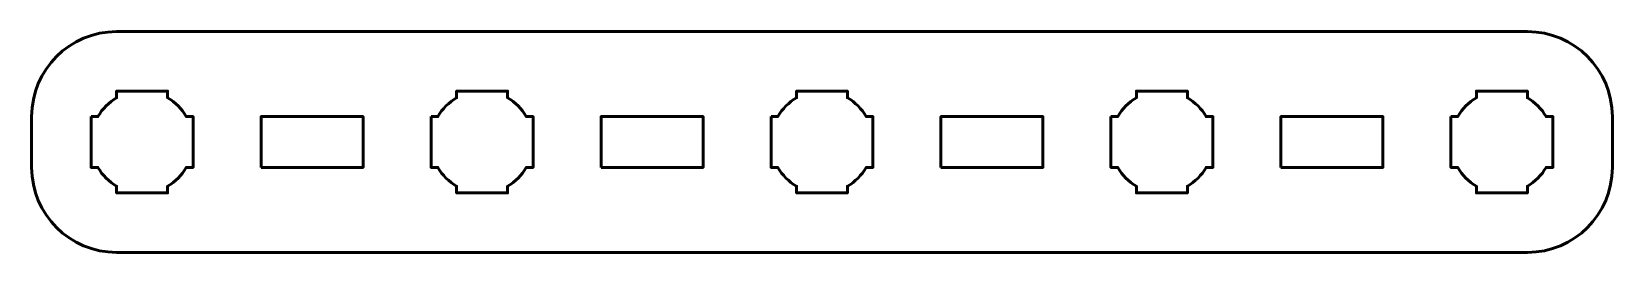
# Model space of a CAD drawing. Header units: centimetres. Extents: x -15.15 to -5.85, y -15.5 to -14.2.
import ezdxf

# ---------------------------------------------------------------- set-up
doc = ezdxf.new("R2010")
doc.units = ezdxf.units.CM
doc.header["$MEASUREMENT"] = 0
doc.layers.add('Layer 1', color=7, linetype='Continuous')

msp = doc.modelspace()

# ---------------------------------------------------------------- linework, layer by layer
at = {"layer": 'Layer 1', "color": 250, "lineweight": 53}
for points in [[(-13.8, -15), (-13.2, -15), (-13.2, -14.7), (-13.8, -14.7), (-13.8, -15)], [(-11.8, -15), (-11.2, -15), (-11.2, -14.7), (-11.8, -14.7), (-11.8, -15)], [(-9.8, -15), (-9.2, -15), (-9.2, -14.7), (-9.8, -14.7), (-9.8, -15)], [(-7.8, -15), (-7.2, -15), (-7.2, -14.7), (-7.8, -14.7), (-7.8, -15)]]:
    msp.add_lwpolyline(points, close=True, dxfattribs=at)
msp.add_open_spline([(-15.15, -15), (-15.15, -15), (-15.15, -14.7), (-15.15, -14.7), (-15.15, -14.7), (-15.15, -14.42391), (-14.92609, -14.2), (-14.65, -14.2), (-14.65, -14.2), (-14.65, -14.2), (-6.35, -14.2), (-6.35, -14.2), (-6.35, -14.2), (-6.07391, -14.2), (-5.85, -14.42391), (-5.85, -14.7), (-5.85, -14.7), (-5.85, -14.7), (-5.85, -15), (-5.85, -15), (-5.85, -15), (-5.85, -15.27609), (-6.07391, -15.5), (-6.35, -15.5), (-6.35, -15.5), (-6.35, -15.5), (-14.65, -15.5), (-14.65, -15.5), (-14.65, -15.5), (-14.92609, -15.5), (-15.15, -15.27609), (-15.15, -15)], degree=3, knots=[0, 0, 0, 0, 0.125, 0.125, 0.125, 0.125, 0.25, 0.25, 0.25, 0.25, 0.375, 0.375, 0.375, 0.375, 0.5, 0.5, 0.5, 0.5, 0.625, 0.625, 0.625, 0.625, 0.75, 0.75, 0.75, 0.75, 0.875, 0.875, 0.875, 0.875, 1, 1, 1, 1], dxfattribs=at)
at = {"layer": 'Layer 1', "lineweight": 53}
for points in [[(-14.8, -14.7), (-14.8, -14.7), (-14.75985, -14.7), (-14.75985, -14.7), (-14.75985, -14.7), (-14.7335, -14.65447), (-14.69553, -14.6165), (-14.65, -14.59015), (-14.65, -14.59015), (-14.65, -14.59015), (-14.65, -14.55), (-14.65, -14.55), (-14.65, -14.55), (-14.65, -14.55), (-14.5, -14.55), (-14.5, -14.55), (-14.5, -14.55), (-14.5, -14.55), (-14.35, -14.55), (-14.35, -14.55), (-14.35, -14.55), (-14.35, -14.55), (-14.35, -14.59015), (-14.35, -14.59015), (-14.35, -14.59015), (-14.30447, -14.6165), (-14.2665, -14.65447), (-14.24015, -14.7), (-14.24015, -14.7), (-14.24015, -14.7), (-14.2, -14.7), (-14.2, -14.7), (-14.2, -14.7), (-14.2, -14.7), (-14.2, -14.85), (-14.2, -14.85), (-14.2, -14.85), (-14.2, -14.85), (-14.2, -15), (-14.2, -15), (-14.2, -15), (-14.2, -15), (-14.24015, -15), (-14.24015, -15), (-14.24015, -15), (-14.2665, -15.04553), (-14.30447, -15.0835), (-14.35, -15.10985), (-14.35, -15.10985), (-14.35, -15.10985), (-14.35, -15.15), (-14.35, -15.15), (-14.35, -15.15), (-14.35, -15.15), (-14.5, -15.15), (-14.5, -15.15), (-14.5, -15.15), (-14.5, -15.15), (-14.65, -15.15), (-14.65, -15.15), (-14.65, -15.15), (-14.65, -15.15), (-14.65, -15.10985), (-14.65, -15.10985), (-14.65, -15.10985), (-14.69553, -15.0835), (-14.7335, -15.04553), (-14.75985, -15), (-14.75985, -15), (-14.75985, -15), (-14.8, -15), (-14.8, -15), (-14.8, -15), (-14.8, -15), (-14.8, -14.85), (-14.8, -14.85), (-14.8, -14.85), (-14.8, -14.85), (-14.8, -14.7), (-14.8, -14.7)], [(-12.8, -14.7), (-12.8, -14.7), (-12.75985, -14.7), (-12.75985, -14.7), (-12.75985, -14.7), (-12.7335, -14.65447), (-12.69553, -14.6165), (-12.65, -14.59015), (-12.65, -14.59015), (-12.65, -14.59015), (-12.65, -14.55), (-12.65, -14.55), (-12.65, -14.55), (-12.65, -14.55), (-12.5, -14.55), (-12.5, -14.55), (-12.5, -14.55), (-12.5, -14.55), (-12.35, -14.55), (-12.35, -14.55), (-12.35, -14.55), (-12.35, -14.55), (-12.35, -14.59015), (-12.35, -14.59015), (-12.35, -14.59015), (-12.30447, -14.6165), (-12.2665, -14.65447), (-12.24015, -14.7), (-12.24015, -14.7), (-12.24015, -14.7), (-12.2, -14.7), (-12.2, -14.7), (-12.2, -14.7), (-12.2, -14.7), (-12.2, -14.85), (-12.2, -14.85), (-12.2, -14.85), (-12.2, -14.85), (-12.2, -15), (-12.2, -15), (-12.2, -15), (-12.2, -15), (-12.24015, -15), (-12.24015, -15), (-12.24015, -15), (-12.2665, -15.04553), (-12.30447, -15.0835), (-12.35, -15.10985), (-12.35, -15.10985), (-12.35, -15.10985), (-12.35, -15.15), (-12.35, -15.15), (-12.35, -15.15), (-12.35, -15.15), (-12.5, -15.15), (-12.5, -15.15), (-12.5, -15.15), (-12.5, -15.15), (-12.65, -15.15), (-12.65, -15.15), (-12.65, -15.15), (-12.65, -15.15), (-12.65, -15.10985), (-12.65, -15.10985), (-12.65, -15.10985), (-12.69553, -15.0835), (-12.7335, -15.04553), (-12.75985, -15), (-12.75985, -15), (-12.75985, -15), (-12.8, -15), (-12.8, -15), (-12.8, -15), (-12.8, -15), (-12.8, -14.85), (-12.8, -14.85), (-12.8, -14.85), (-12.8, -14.85), (-12.8, -14.7), (-12.8, -14.7)], [(-10.8, -14.7), (-10.8, -14.7), (-10.75985, -14.7), (-10.75985, -14.7), (-10.75985, -14.7), (-10.7335, -14.65447), (-10.69553, -14.6165), (-10.65, -14.59015), (-10.65, -14.59015), (-10.65, -14.59015), (-10.65, -14.55), (-10.65, -14.55), (-10.65, -14.55), (-10.65, -14.55), (-10.5, -14.55), (-10.5, -14.55), (-10.5, -14.55), (-10.5, -14.55), (-10.35, -14.55), (-10.35, -14.55), (-10.35, -14.55), (-10.35, -14.55), (-10.35, -14.59015), (-10.35, -14.59015), (-10.35, -14.59015), (-10.30447, -14.6165), (-10.2665, -14.65447), (-10.24015, -14.7), (-10.24015, -14.7), (-10.24015, -14.7), (-10.2, -14.7), (-10.2, -14.7), (-10.2, -14.7), (-10.2, -14.7), (-10.2, -14.85), (-10.2, -14.85), (-10.2, -14.85), (-10.2, -14.85), (-10.2, -15), (-10.2, -15), (-10.2, -15), (-10.2, -15), (-10.24015, -15), (-10.24015, -15), (-10.24015, -15), (-10.2665, -15.04553), (-10.30447, -15.0835), (-10.35, -15.10985), (-10.35, -15.10985), (-10.35, -15.10985), (-10.35, -15.15), (-10.35, -15.15), (-10.35, -15.15), (-10.35, -15.15), (-10.5, -15.15), (-10.5, -15.15), (-10.5, -15.15), (-10.5, -15.15), (-10.65, -15.15), (-10.65, -15.15), (-10.65, -15.15), (-10.65, -15.15), (-10.65, -15.10985), (-10.65, -15.10985), (-10.65, -15.10985), (-10.69553, -15.0835), (-10.7335, -15.04553), (-10.75985, -15), (-10.75985, -15), (-10.75985, -15), (-10.8, -15), (-10.8, -15), (-10.8, -15), (-10.8, -15), (-10.8, -14.85), (-10.8, -14.85), (-10.8, -14.85), (-10.8, -14.85), (-10.8, -14.7), (-10.8, -14.7)], [(-8.8, -14.7), (-8.8, -14.7), (-8.75985, -14.7), (-8.75985, -14.7), (-8.75985, -14.7), (-8.7335, -14.65447), (-8.69553, -14.6165), (-8.65, -14.59015), (-8.65, -14.59015), (-8.65, -14.59015), (-8.65, -14.55), (-8.65, -14.55), (-8.65, -14.55), (-8.65, -14.55), (-8.5, -14.55), (-8.5, -14.55), (-8.5, -14.55), (-8.5, -14.55), (-8.35, -14.55), (-8.35, -14.55), (-8.35, -14.55), (-8.35, -14.55), (-8.35, -14.59015), (-8.35, -14.59015), (-8.35, -14.59015), (-8.30447, -14.6165), (-8.2665, -14.65447), (-8.24015, -14.7), (-8.24015, -14.7), (-8.24015, -14.7), (-8.2, -14.7), (-8.2, -14.7), (-8.2, -14.7), (-8.2, -14.7), (-8.2, -14.85), (-8.2, -14.85), (-8.2, -14.85), (-8.2, -14.85), (-8.2, -15), (-8.2, -15), (-8.2, -15), (-8.2, -15), (-8.24015, -15), (-8.24015, -15), (-8.24015, -15), (-8.2665, -15.04553), (-8.30447, -15.0835), (-8.35, -15.10985), (-8.35, -15.10985), (-8.35, -15.10985), (-8.35, -15.15), (-8.35, -15.15), (-8.35, -15.15), (-8.35, -15.15), (-8.5, -15.15), (-8.5, -15.15), (-8.5, -15.15), (-8.5, -15.15), (-8.65, -15.15), (-8.65, -15.15), (-8.65, -15.15), (-8.65, -15.15), (-8.65, -15.10985), (-8.65, -15.10985), (-8.65, -15.10985), (-8.69553, -15.0835), (-8.7335, -15.04553), (-8.75985, -15), (-8.75985, -15), (-8.75985, -15), (-8.8, -15), (-8.8, -15), (-8.8, -15), (-8.8, -15), (-8.8, -14.85), (-8.8, -14.85), (-8.8, -14.85), (-8.8, -14.85), (-8.8, -14.7), (-8.8, -14.7)], [(-6.8, -14.7), (-6.8, -14.7), (-6.75985, -14.7), (-6.75985, -14.7), (-6.75985, -14.7), (-6.7335, -14.65447), (-6.69553, -14.6165), (-6.65, -14.59015), (-6.65, -14.59015), (-6.65, -14.59015), (-6.65, -14.55), (-6.65, -14.55), (-6.65, -14.55), (-6.65, -14.55), (-6.5, -14.55), (-6.5, -14.55), (-6.5, -14.55), (-6.5, -14.55), (-6.35, -14.55), (-6.35, -14.55), (-6.35, -14.55), (-6.35, -14.55), (-6.35, -14.59015), (-6.35, -14.59015), (-6.35, -14.59015), (-6.30447, -14.6165), (-6.2665, -14.65447), (-6.24015, -14.7), (-6.24015, -14.7), (-6.24015, -14.7), (-6.2, -14.7), (-6.2, -14.7), (-6.2, -14.7), (-6.2, -14.7), (-6.2, -14.85), (-6.2, -14.85), (-6.2, -14.85), (-6.2, -14.85), (-6.2, -15), (-6.2, -15), (-6.2, -15), (-6.2, -15), (-6.24015, -15), (-6.24015, -15), (-6.24015, -15), (-6.2665, -15.04553), (-6.30447, -15.0835), (-6.35, -15.10985), (-6.35, -15.10985), (-6.35, -15.10985), (-6.35, -15.15), (-6.35, -15.15), (-6.35, -15.15), (-6.35, -15.15), (-6.5, -15.15), (-6.5, -15.15), (-6.5, -15.15), (-6.5, -15.15), (-6.65, -15.15), (-6.65, -15.15), (-6.65, -15.15), (-6.65, -15.15), (-6.65, -15.10985), (-6.65, -15.10985), (-6.65, -15.10985), (-6.69553, -15.0835), (-6.7335, -15.04553), (-6.75985, -15), (-6.75985, -15), (-6.75985, -15), (-6.8, -15), (-6.8, -15), (-6.8, -15), (-6.8, -15), (-6.8, -14.85), (-6.8, -14.85), (-6.8, -14.85), (-6.8, -14.85), (-6.8, -14.7), (-6.8, -14.7)]]:
    msp.add_open_spline(points, degree=3, knots=[0, 0, 0, 0, 0.05, 0.05, 0.05, 0.05, 0.1, 0.1, 0.1, 0.1, 0.15, 0.15, 0.15, 0.15, 0.2, 0.2, 0.2, 0.2, 0.25, 0.25, 0.25, 0.25, 0.3, 0.3, 0.3, 0.3, 0.35, 0.35, 0.35, 0.35, 0.4, 0.4, 0.4, 0.4, 0.45, 0.45, 0.45, 0.45, 0.5, 0.5, 0.5, 0.5, 0.55, 0.55, 0.55, 0.55, 0.6, 0.6, 0.6, 0.6, 0.65, 0.65, 0.65, 0.65, 0.7, 0.7, 0.7, 0.7, 0.75, 0.75, 0.75, 0.75, 0.8, 0.8, 0.8, 0.8, 0.85, 0.85, 0.85, 0.85, 0.9, 0.9, 0.9, 0.9, 0.95, 0.95, 0.95, 0.95, 1, 1, 1, 1], dxfattribs=at)

doc.saveas('drawing.dxf')
